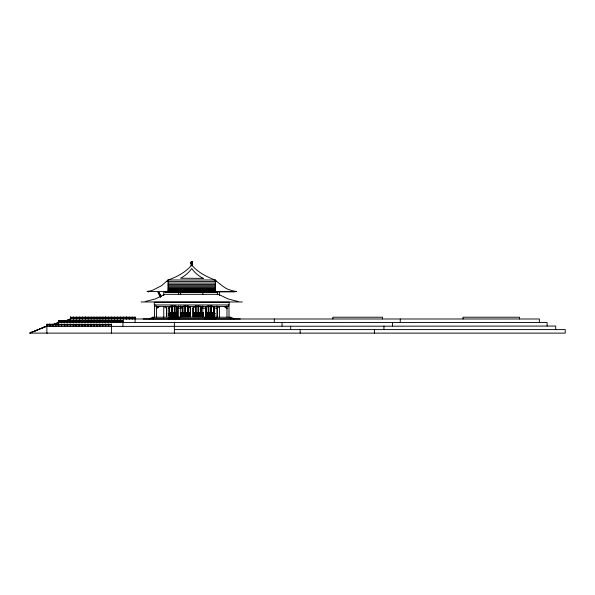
<?xml version="1.0" encoding="UTF-8"?>
<svg xmlns="http://www.w3.org/2000/svg" width="595" height="595" viewBox="0 0 595 595"><rect width="100%" height="100%" fill="white"/><g stroke="black" fill="none" stroke-linecap="round" stroke-linejoin="round"><path stroke-width="0.89" d="M168.177 313.632L168.772 314.703L168.177 315.774M169.865 314.413L169.947 315.253M171.382 314.703L171.204 315.484M171.412 314.986L171.412 314.413M172.743 315.484C171.531 313.535 174.737 312.992 174 315.253M176.499 313.974C173.576 312.866 176.841 318.191 176.67 314.145M182.025 314.986L182.025 314.413M183.141 314.986L183.141 314.413M185.848 314.703C189.723 310.255 185.097 320.489 186.399 313.714M188.481 314.413L188.481 314.986M190.028 314.986L190.028 314.413M195.056 314.145L194.929 315.484M196.253 314.986L196.253 314.413M197.771 314.703L197.027 315.811L196.291 314.703M197.8 314.986L197.8 314.413M198.961 314.703C202.813 310.24 198.239 320.497 199.504 313.714M201.965 315.662C200.24 313.572 204.204 312.963 202.932 315.484M206.599 315.484C205.461 314.167 207.967 312.613 207.908 314.703M206.428 314.703L206.978 313.714L207.692 313.974M210.533 315.253L210.578 314.703M210.615 314.986L210.533 314.145M211.768 314.703L212.296 313.632L213.032 313.974M213.203 314.145L212.906 315.662L211.865 315.216M158.411 292.621L158.984 294.83L160.397 296.615M174.38 329.593L565.25 329.593L565.25 333.126L46.871 333.126L46.886 324.03L46.998 326.06M58.466 320.497L58.63 321.873M70.552 321.642L70.567 316.964L70.738 318.987M49.772 326.06L49.787 324.03M52.702 326.06L52.724 324.03L52.925 326.06M55.64 326.06L55.655 324.03L55.863 326.06M58.57 326.06L58.593 324.03L58.793 326.06M61.285 322.527L61.516 320.474M61.508 326.06L61.523 324.03L61.731 326.06M64.297 320.497L64.223 322.527M64.446 326.06L64.461 324.03L64.662 326.06M67.153 322.527L67.391 320.474L67.376 322.527M67.376 326.06L67.399 324.03L67.599 326.06M70.091 322.527L70.27 320.474L70.314 322.527M70.314 326.06L70.329 324.03L70.537 326.06M73.453 318.987L73.468 316.964L73.676 318.987M73.029 322.527L73.2 320.474M73.252 326.06L73.267 324.03L73.468 326.06M76.391 318.987L76.405 316.964L76.606 318.987M75.959 322.527L75.981 320.497M76.182 326.06L76.197 324.03L76.405 326.06M79.321 318.987L79.343 316.964L79.544 318.987M78.897 322.527L79.068 320.474L79.113 322.527M79.12 326.06L79.135 324.03L79.336 326.06M82.259 318.987L82.274 316.964L82.482 318.987M81.827 322.527L81.85 320.497M82.05 326.06L82.073 324.03L82.274 326.06M85.189 318.987L85.211 316.964M84.765 322.527L84.944 320.474L84.988 322.527M84.988 326.06L85.003 324.03L85.211 326.06M88.127 318.987L88.142 316.964L88.35 318.987M87.703 322.527L87.874 320.474M87.926 326.06L87.941 324.03L88.142 326.06M91.28 318.987L91.258 316.964L91.065 318.987M90.633 322.527L90.812 320.474L90.856 322.527M90.856 326.06L90.879 324.03L91.08 326.06M93.995 318.987L94.017 316.964L94.218 318.987M93.571 322.527L93.742 320.474M93.794 326.06L93.809 324.03L94.01 326.06M96.933 318.987L96.948 316.964L97.156 318.987M96.502 322.527L96.524 320.497M96.725 326.06L96.747 324.03L96.948 326.06M99.863 318.987L99.886 316.964L100.086 318.987M99.439 322.527L99.618 320.474M99.663 326.06L99.677 324.03L99.886 326.06M102.801 318.987L102.816 316.964L103.024 318.987M102.377 322.527L102.392 320.497M102.6 326.06L102.615 324.03L102.816 326.06M105.739 318.987L105.754 316.964M105.308 322.527L105.486 320.474L105.531 322.527M105.531 326.06L105.553 324.03L105.754 326.06M108.669 318.987L108.692 316.964L108.892 318.987M108.245 322.527L108.26 320.497M108.469 326.06L108.483 324.03L108.684 326.06M111.607 318.987L111.622 316.964L111.83 318.987M111.176 322.527L111.354 320.474L111.399 322.527M111.399 333.126L111.421 324.03L111.622 326.06M114.538 318.987L114.56 316.964L114.761 318.987M114.114 322.527L114.292 320.474M117.475 318.987L117.49 316.964L117.698 318.987M117.051 322.527L117.222 320.474L117.267 322.527M120.413 318.987L120.428 316.964L120.629 318.987M119.982 322.527L120.16 320.474M123.344 318.987L123.366 316.964L123.567 318.987M122.92 326.06L122.934 320.497M126.281 318.987L126.296 316.964M129.219 318.987L129.234 316.964L129.435 318.987M132.15 318.987L132.164 316.964L132.373 318.987M135.087 322.527L135.102 316.964L135.303 318.987M168.683 314.963L168.34 315.588M169.947 314.145L170.073 315.484L171.01 315.588M174.023 314.963L173.309 315.811L172.669 315.216M175.265 314.435L176.165 313.714M183.201 314.435L183.349 313.915M184.614 315.253L184.614 314.145M189.82 315.484L189.969 314.963M193.665 314.145L193.665 315.253M193.643 314.435L193.963 313.743M195.078 314.963L194.565 315.774L193.836 315.424M200.411 314.963L199.325 315.588M201.653 314.435L201.965 313.743M207.886 314.963L207.172 315.811L206.45 314.963M207.863 315.253L207.863 314.145M211.813 314.145L211.731 314.986M213.226 314.963L212.504 315.722M214.483 314.145L214.483 315.253M214.46 314.435L215.174 313.595M158.939 306.574L158.136 307.251M171.025 306.574L169.233 307.786M183.111 306.574L181.252 308.18L178.046 308.18L176.217 306.633M195.19 306.574L193.397 307.786M207.276 306.574L205.416 308.18L202.218 308.18L200.381 306.633M191.337 263.927L191.077 262.715L192.386 262.715L192.386 263.845L191.077 263.845L191.077 261.964L192.386 262.343L192.155 261.874L192.125 263.927M171.278 315.216L171.04 315.662M172.669 314.19L173.681 313.818M180.553 314.145L181.46 313.632L181.988 314.703M180.605 314.19L181.252 313.677L181.892 314.19M183.275 314.19C183.952 312.568 185.343 314.926 184.316 315.662M188.615 314.19L189.463 313.632L189.998 314.703M189.894 315.216L189.255 315.811L188.615 315.216M209.195 314.19L209.834 313.595L210.481 314.19M210.481 315.216L209.633 315.774L209.098 314.703M191.077 263.585L191.337 263.154L192.386 263.399M219.265 306.752L217.502 307.779L217.42 317.224M192.155 262.239L192.386 261.912L192.386 265.749L191.077 265.749L191.077 261.912L192.386 261.964M166.823 281.584L168.095 279.985C176.946 276.891 185.67 272.324 191.731 264.991C197.198 271.632 204.911 275.983 212.832 279.062C219.012 282.134 223.586 288.538 230.771 290.219A53.974 38.169 90 0 0 236.26 291.424L234.534 291.892L164.763 291.892M170.118 313.974L170.847 313.632L171.353 314.435M173.829 315.424L172.937 315.588M176.499 315.424L175.785 315.692M180.605 315.216L181.044 315.774L181.773 315.424M188.734 313.974L189.448 313.714L189.894 314.19M193.836 313.974L194.357 313.595L194.885 313.974M196.506 313.974L197.027 313.595L197.674 314.19M202.888 315.424L202.159 315.774L201.623 314.703M207.692 315.424L206.8 315.588M209.47 313.818L209.061 314.986M214.654 313.974L215.174 313.677M216.639 281.584L215.368 279.985L168.095 279.985L161.52 285.712L152.692 290.219A53.974 38.169 -90 0 1 147.203 291.424L148.929 291.892M157.519 307.652L157.883 307.288M157.467 307.689L157.965 307.347M158.084 307.288L158.322 306.975M184.286 315.588L183.714 315.774L183.178 314.703M189.627 315.588L188.883 315.588M159.408 293.625L158.984 292.971M159.802 294.421L159.988 294.8M160.226 295.47L160.509 295.841M160.345 296.875L160.68 297.106L161.059 296.347L158.947 292.695L157.846 292.442L159.125 292.606L160.836 296.065L160.196 297.18M157.139 307.749L157.013 307.779M29.75 333.111L32.904 331.809L32.45 331.809L29.757 333.111L47.325 333.111M46.864 326.06L40.557 328.656L43.271 327.726M53.372 324.565L58.325 322.527L58.325 325.168M70.545 318.987L64.721 321.144M170.832 315.692L170.118 315.424M202.174 313.714L202.56 313.714M202.56 315.692L202.174 315.692M210.028 315.692L209.648 315.692M145.299 301.509L155.451 298.921L164.875 294.332L218.596 294.332L228.011 298.921L238.164 301.509M224.813 306.752L226.383 307.771M157.214 307.779L156.879 308.18M191.337 263.25L192.125 263.25M168.095 281.584L215.368 281.584M168.095 283.079L215.368 283.079M168.095 284.455L215.368 284.455M168.095 285.712L215.368 285.712M168.095 286.857L215.368 286.857M168.095 287.883L215.368 287.883M168.095 288.783L215.368 288.783M168.095 289.564L215.368 289.564M168.095 290.219L215.368 290.219M168.095 290.747L215.368 290.747M168.095 291.148L215.368 291.148M147.203 291.424L236.26 291.424M164.763 292.509L217.785 292.509M141.134 301.963L242.336 301.963M170.311 306.172L171.628 306.172M172.319 306.172L174.298 306.172M174.989 306.172L176.306 306.172M182.925 306.172L184.911 306.172M185.595 306.172L187.574 306.172M196.038 306.172L198.023 306.172M198.708 306.172L200.686 306.172M206.837 306.172L208.161 306.172M208.845 306.172L210.831 306.172M211.515 306.172L212.839 306.172M170.311 306.373L171.628 306.373L171.628 312.806L169.649 312.806L169.649 307.295M176.306 306.373L174.989 306.373L174.989 312.806L176.968 312.806L176.968 306.373M206.837 306.373L208.161 306.373L208.161 312.806L206.175 312.806L206.175 306.373M212.839 306.373L211.515 306.373L211.515 312.806L213.501 312.806L213.501 306.373M155.86 306.574L227.602 306.574M156.262 308.18L157.147 307.786M166.585 308.18L164.131 306.633M168.549 308.18L169.166 308.18M190.75 308.18L188.295 306.633M192.713 308.18L193.33 308.18M217.502 308.18L214.297 308.18L212.467 306.633M227.781 308.18L226.383 308.18L224.553 306.633M180.255 312.806L182.241 312.806L182.241 306.373M203.356 312.806L201.378 312.806L201.378 306.373M180.434 313.007L181.958 313.007L180.434 313.275M180.255 313.468L182.241 313.468L182.241 315.938L180.255 315.938M203.356 313.468L201.378 313.468L201.378 315.938L203.356 315.938M180.434 316.101L181.958 316.101L180.434 316.369M171.918 316.555L169.397 316.555L169.397 307.518M174.588 316.555L172.059 316.555L172.059 305.711M180.843 316.555L182.531 316.555M185.201 316.555L182.672 316.555L182.672 306.611M187.871 316.555L185.343 316.555L185.343 305.711M195.643 316.555L193.115 316.555L193.115 307.518M198.314 316.555L195.785 316.555L195.785 305.711M200.984 316.555L198.455 316.555L198.455 305.711M203.505 316.555L201.117 316.555L201.117 306.611M208.451 316.555L205.922 316.555L205.922 307.518M211.121 316.555L208.592 316.555L208.592 305.711M213.791 316.555L211.262 316.555L211.262 305.711M180.754 316.696L190.541 316.696L190.541 307.422M202.761 316.696L192.973 316.696L192.973 308.351M126.296 316.964L126.504 318.987M70.552 317.023L70.612 318.987M85.189 317.023L85.412 318.987M105.731 317.023L105.955 318.987M70.604 317.239L73.453 317.239M73.668 317.239L76.391 317.239M76.606 317.239L79.321 317.239M79.537 317.239L82.259 317.239M82.474 317.239L85.189 317.239M85.412 317.239L88.127 317.239M88.343 317.239L91.065 317.239M91.28 317.239L93.995 317.239M94.211 317.239L96.933 317.239M97.149 317.239L99.863 317.239M100.086 317.239L102.801 317.239M103.017 317.239L105.739 317.239M105.955 317.239L108.669 317.239M108.885 317.239L111.607 317.239M111.823 317.239L114.538 317.239M114.761 317.239L117.475 317.239M117.691 317.239L120.413 317.239M120.629 317.239L123.344 317.239M123.559 317.239L126.281 317.239M126.497 317.239L129.219 317.239M129.435 317.239L132.15 317.239M132.365 317.239L135.087 317.239M83.441 317.41C81.344 317.671 84.453 318.451 83.434 317.611M93.541 317.41C87.889 318.094 95.237 318.28 93.541 317.611M128.252 317.41C130.327 317.678 127.204 318.563 128.252 317.41M168.4 317.485L179.512 317.485M204.39 317.485L215.762 317.485M133.949 317.611L134.634 317.41L134.976 318.013L132.477 318.013L132.826 317.41L133.949 317.812M168.4 317.678L179.512 317.678M204.39 317.678L215.762 317.678M70.85 317.812C71.296 317.15 76.405 317.99 70.85 318.013M79.656 317.812C80.147 316.815 81.879 318.429 79.656 318.013M82.147 317.812C81.649 316.815 79.931 318.429 82.147 318.013M88.454 317.812L88.804 317.41L90.946 317.812M122.042 317.812L122.89 317.41L123.232 318.013M168.4 317.871L179.512 317.871M204.39 317.871L215.762 317.871M88.454 318.013L90.946 318.013M123.232 318.013C119.208 319.151 121.202 316.324 121.93 318.013M168.4 318.072L179.512 318.072M204.39 318.072L215.762 318.072M168.4 318.266L179.512 318.266M204.39 318.266L215.762 318.266M168.4 318.459L179.512 318.459M204.39 318.459L215.762 318.459M168.4 318.652L179.512 318.652M204.39 318.652L215.762 318.652M76.004 320.474L76.182 322.527M81.872 320.474L82.05 322.527M96.546 320.474L96.725 322.527M102.422 320.474L102.593 322.527M108.29 320.474L108.461 322.527M122.964 320.474L123.135 322.527M61.285 320.556L61.508 322.527M73.029 320.556L73.245 322.527M87.703 320.556L87.919 322.527M93.571 320.556L93.787 322.527M99.439 320.556L99.663 322.527M114.114 320.556L114.337 322.527M119.982 320.556L120.205 322.527M58.444 320.772L61.345 320.772M61.508 320.772L64.275 320.772M64.439 320.772L67.213 320.772M67.376 320.772L70.091 320.772M70.314 320.772L73.029 320.772M73.245 320.772L75.959 320.772M76.182 320.772L78.897 320.772M79.113 320.772L81.827 320.772M82.05 320.772L84.765 320.772M84.988 320.772L87.703 320.772M87.919 320.772L90.633 320.772M90.856 320.772L93.571 320.772M93.787 320.772L96.502 320.772M96.725 320.772L99.439 320.772M99.663 320.772L102.377 320.772M102.593 320.772L105.308 320.772M105.531 320.772L108.245 320.772M108.461 320.772L111.176 320.772M111.399 320.772L114.114 320.772M114.337 320.772L117.051 320.772M117.267 320.772L119.982 320.772M120.205 320.772L122.92 320.772M61.962 320.943L62.691 321.345L63.315 320.943M66.759 320.943L66.023 321.345L65.405 320.943M58.853 321.144L60.214 321.144M61.062 321.144L60.154 321.345M63.769 320.943C65.286 321.962 60.43 321.724 62.014 321.144M64.691 321.218L65.599 320.846M70.597 321.144L71.608 321.345M58.444 321.345L58.912 321.144M64.781 321.345L67.042 321.545L66.707 320.943M70.597 321.345L71.608 321.545M102.704 321.345C103.203 320.348 104.928 321.962 102.704 321.545M105.196 321.345C104.705 320.348 102.98 321.962 105.196 321.545M111.51 321.345C112.009 320.348 113.727 321.962 111.51 321.545M114.002 321.345C113.511 320.348 111.786 321.962 114.002 321.545M120.316 321.345C120.807 320.348 122.533 321.962 120.316 321.545M122.808 321.345C122.31 320.348 120.592 321.962 122.808 321.545M58.444 321.545L61.233 321.545M57.871 322.527L547.117 322.527L547.117 326.06M57.879 322.713L53.372 324.379C52.397 325.889 55.729 324.349 52.918 324.565M49.764 324.096L49.987 326.06M46.923 324.312L49.772 324.312M49.987 324.312L52.702 324.312M52.918 324.312L55.64 324.312M55.863 324.312L58.57 324.312M58.793 324.312L61.508 324.312M61.731 324.312L64.446 324.312M64.662 324.312L67.376 324.312M67.599 324.312L70.314 324.312M70.537 324.312L73.252 324.312M73.468 324.312L76.182 324.312M76.405 324.312L79.12 324.312M79.336 324.312L82.05 324.312M82.274 324.312L84.988 324.312M85.211 324.312L87.926 324.312M88.142 324.312L90.856 324.312M91.08 324.312L93.794 324.312M94.01 324.312L96.725 324.312M96.948 324.312L99.663 324.312M99.886 324.312L102.6 324.312M102.816 324.312L105.531 324.312M105.754 324.312L108.469 324.312M108.684 324.312L111.399 324.312M58.288 324.677C57.581 323.992 56.532 325.666 58.459 325.078M64.781 324.877C65.272 323.881 66.997 325.495 64.781 325.078M67.265 324.877C66.774 323.881 65.048 325.495 67.265 325.078M73.579 324.877C74.078 323.881 75.796 325.495 73.579 325.078M76.071 324.877C75.58 323.881 73.854 325.495 76.071 325.078M82.385 324.877C82.876 323.881 84.602 325.495 82.385 325.078M84.877 324.877C84.378 323.881 82.66 325.495 84.877 325.078M46.871 326.246L43.256 327.54M45.964 326.432L43.71 327.354M42.81 327.54L43.718 327.168M38.764 329.399L30.204 332.925M36.064 330.694L33.35 331.623L40.11 328.842L36.057 330.508M215.174 315.811L214.654 315.424M197.027 315.722L196.506 315.424M170.639 313.677L171.278 314.19M209.44 315.662L209.195 315.216M202.739 313.818L203.081 314.435M194.758 313.743L195.101 314.703M193.963 315.662L193.643 314.963M183.52 315.662L183.223 315.253M176.38 313.743L176.693 314.435M168.34 313.818L168.712 314.703M192.125 263.154L192.386 263.585M214.609 315.484L214.438 314.703M213.077 313.915L213.248 314.703M200.262 313.915L200.441 314.703M197.6 313.915L197.741 314.435M186.019 315.484L185.871 314.963M175.451 315.424L175.235 314.703M173.874 313.915L174.045 314.703M64.483 320.497L64.439 322.527M555.708 329.593L555.708 326.06L46.417 326.432M539.39 322.527L539.39 318.987L70.098 318.987L66.045 320.846M519.532 318.987L519.532 317.224L463.029 317.224L463.029 318.987M400.264 318.987L400.264 322.527M392.536 322.527L392.536 326.06M383.946 326.06L383.946 329.593M382.518 318.987L382.518 317.224L332.865 317.224L332.865 318.987M374.404 329.593L374.404 333.126M300.185 329.593L300.185 333.126M290.643 326.06L290.643 329.593M282.052 322.527L282.052 326.06M274.325 318.987L274.325 322.527M240.268 318.987L143.202 318.987M233.976 318.846L230.823 317.224L152.647 317.224L149.494 318.846M230.369 317.224L230.369 318.846M228.993 304.96L228.993 317.224M228.517 304.96L228.517 306.574M226.978 305.837L226.978 317.224M226.583 307.779L226.583 308.18M219.451 291.84L219.429 295.603M219.451 306.343L219.429 317.224M217.42 291.996L217.42 294.696M216.907 305.837L216.907 317.224M215.762 317.224L215.762 318.846M215.368 279.985L215.368 291.892M214.185 307.295L214.185 312.806M214.185 313.468L214.185 315.938M213.932 307.518L213.932 316.555M213.791 306.611L213.791 316.696L205.781 316.696L205.781 307.422M211.121 305.711L211.121 316.696M208.451 305.711L208.451 316.696M204.39 317.224L204.39 318.846M202.806 291.84L202.806 294.562M202.806 305.837L202.806 317.224M200.984 306.611L200.984 316.696M198.314 305.711L198.314 316.696M195.643 305.711L195.643 316.696M195.353 306.373L195.353 312.806L193.368 312.806L193.368 307.295M190.4 307.518L190.4 316.555L188.013 316.555L188.013 305.711M190.244 307.295L190.244 312.806L188.265 312.806L188.265 306.373M187.871 305.711L187.871 316.696M185.201 305.711L185.201 316.696M182.531 306.611L182.531 316.696M180.657 291.84L180.657 294.562M180.657 305.837L180.657 317.224M179.512 317.224L179.512 318.846M178.641 291.84L178.641 294.562M178.641 305.837L178.641 317.224M177.258 306.492L177.258 316.696L169.255 316.696L169.255 307.518M177.117 306.611L177.117 316.555L174.729 316.555L174.729 305.711M174.588 305.711L174.588 316.696M174.38 322.527L174.38 333.126M171.918 305.711L171.918 316.696M168.958 307.295L168.958 312.806M168.958 313.468L168.958 315.938M168.4 317.224L168.4 318.846M168.095 279.985L168.095 291.892M166.726 307.518L166.726 316.555M166.585 308.351L166.585 316.696M163.766 291.996L163.751 295.603M163.751 306.41L163.766 317.224M156.485 305.837L156.485 317.224M154.945 304.96L154.945 306.574M154.477 304.96L154.477 317.224M153.094 317.224L153.094 318.846M119.112 318.013C122.875 317.321 115.229 317.321 119 318.013M116.174 318.013C119.945 317.321 112.291 317.321 116.062 318.013M78.019 318.013C81.79 317.321 74.137 317.321 77.908 318.013M75.089 318.013C78.86 317.321 71.207 317.321 74.977 318.013M65.457 321.144L64.892 321.144M63.829 321.144L63.263 321.144M61.173 321.545L61.002 321.144M59.76 321.345L59.53 320.943M58.57 320.556L58.503 322.527M58.451 320.556L58.392 325.175M42.818 327.54L39.218 329.399M52.472 324.937C49.742 325.554 49.564 324.022 52.472 324.937M203.252 278.371L180.508 278.229A30.025 30.025 0 0 0 191.731 268.479A30.047 30.047 0 0 0 202.962 278.229L203.252 278.371M229.157 302.275L154.313 302.275L154.313 304.96L229.157 304.96L229.157 302.275M174.298 306.373L172.319 306.373L172.319 312.806L174.298 312.806L174.298 306.373M184.911 306.373L182.925 306.373L182.925 312.806L184.911 312.806L184.911 306.373M187.574 306.373L185.595 306.373L185.595 312.806L187.574 312.806L187.574 306.373M198.023 306.373L196.038 306.373L196.038 312.806L198.023 312.806L198.023 306.373M200.686 306.373L198.708 306.373L198.708 312.806L200.686 312.806L200.686 306.373M210.831 306.373L208.845 306.373L208.845 312.806L210.831 312.806L210.831 306.373M171.345 313.007L169.828 313.275L171.345 313.007M174.015 313.007L172.498 313.275L174.015 313.007M176.685 313.007L175.161 313.275L176.685 313.007M184.629 313.007L183.104 313.275L184.629 313.007M187.299 313.007L185.774 313.275L187.299 313.007M189.961 313.007L188.444 313.275L189.961 313.007M195.071 313.007L193.546 313.275L195.071 313.007M197.741 313.007L196.216 313.275L197.741 313.007M200.403 313.007L198.886 313.275L200.403 313.007M203.074 313.007L201.556 313.275L203.074 313.007M207.878 313.007L206.353 313.275L207.878 313.007M210.548 313.007L209.024 313.275L210.548 313.007M213.218 313.007L211.694 313.275L213.218 313.007M171.628 313.468L169.649 313.468L169.649 315.938L171.628 315.938L171.628 313.468M174.298 313.468L172.319 313.468L172.319 315.938L174.298 315.938L174.298 313.468M176.968 313.468L174.989 313.468L174.989 315.938L176.968 315.938L176.968 313.468M184.911 313.468L182.925 313.468L182.925 315.938L184.911 315.938L184.911 313.468M187.574 313.468L185.595 313.468L185.595 315.938L187.574 315.938L187.574 313.468M190.244 313.468L188.265 313.468L188.265 315.938L190.244 315.938L190.244 313.468M195.353 313.468L193.368 313.468L193.368 315.938L195.353 315.938L195.353 313.468M198.023 313.468L196.038 313.468L196.038 315.938L198.023 315.938L198.023 313.468M200.686 313.468L198.708 313.468L198.708 315.938L200.686 315.938L200.686 313.468M208.161 313.468L206.175 313.468L206.175 315.938L208.161 315.938L208.161 313.468M210.831 313.468L208.845 313.468L208.845 315.938L210.831 315.938L210.831 313.468M213.501 313.468L211.515 313.468L211.515 315.938L213.501 315.938L213.501 313.468M171.345 316.101L169.828 316.369L171.345 316.101M174.015 316.101L172.498 316.369L174.015 316.101M176.685 316.101L175.161 316.369L176.685 316.101M184.629 316.101L183.104 316.369L184.629 316.101M187.299 316.101L185.774 316.369L187.299 316.101M189.961 316.101L188.444 316.369L189.961 316.101M195.071 316.101L193.546 316.369L195.071 316.101M197.741 316.101L196.216 316.369L197.741 316.101M200.403 316.101L198.886 316.369L200.403 316.101M203.074 316.101L201.556 316.369L203.074 316.101M207.878 316.101L206.353 316.369L207.878 316.101M210.548 316.101L209.024 316.369L210.548 316.101M213.218 316.101L211.694 316.369L213.218 316.101M84.743 317.41C82.668 317.678 85.784 318.563 84.743 317.41M86.372 317.41L85.524 318.013L88.015 318.013L87.673 317.41L86.543 317.812L86.372 317.41M95.178 317.41L94.33 318.013L96.821 318.013L96.479 317.41L95.341 317.812L95.178 317.41M98.115 317.41L97.268 318.013L99.752 318.013L99.41 317.41L98.733 317.812L98.108 317.41M101.046 317.41L100.198 318.013L102.69 318.013L102.347 317.41L101.217 317.812L101.046 317.41M103.984 317.41L103.136 318.013L105.62 318.013L105.278 317.41L104.601 317.812L103.976 317.41M106.921 317.41L106.074 318.013L108.558 318.013L108.216 317.41L107.539 317.812L106.914 317.41M109.852 317.41L109.004 318.013L111.496 318.013L111.146 317.41L110.477 317.812L109.852 317.41M112.79 317.41L111.942 318.013L114.426 318.013L114.084 317.41L113.407 317.812L112.782 317.41M124.526 317.41C122.451 317.678 125.575 318.556 124.526 317.41M125.828 317.41C123.76 317.678 126.876 318.563 125.828 317.41M127.464 317.41C125.381 317.685 128.513 318.556 127.464 317.41M130.394 317.41L129.546 318.013L132.038 318.013L131.696 317.41L131.012 317.812L130.394 317.41M68.336 320.943C66.268 321.218 69.384 322.096 68.336 320.943M69.637 320.943C67.57 321.218 70.686 322.096 69.637 320.943M72.575 320.943C70.5 321.218 73.624 322.096 72.575 320.943M74.204 320.943C72.136 321.218 75.253 322.096 74.204 320.943M75.505 320.943C73.438 321.218 76.554 322.096 75.505 320.943M77.142 320.943C75.074 321.218 78.19 322.096 77.142 320.943M78.443 320.943C76.376 321.218 79.492 322.096 78.443 320.943M80.08 320.943C78.004 321.218 81.128 322.096 80.08 320.943M81.381 320.943C79.306 321.218 82.422 322.096 81.381 320.943M83.01 320.943C80.942 321.218 84.059 322.096 83.01 320.943M84.311 320.943C82.244 321.218 85.36 322.096 84.311 320.943M85.948 320.943C83.88 321.218 86.996 322.096 85.948 320.943M87.249 320.943C85.174 321.218 88.298 322.096 87.249 320.943M88.878 320.943C86.811 321.218 89.927 322.096 88.878 320.943M90.18 320.943C88.112 321.218 91.228 322.096 90.18 320.943M91.816 320.943C89.748 321.218 92.865 322.096 91.816 320.943M93.118 320.943C91.05 321.218 94.166 322.096 93.118 320.943M94.754 320.943C92.679 321.218 95.802 322.096 94.754 320.943M96.055 320.943C93.98 321.218 97.097 322.096 96.055 320.943M97.684 320.943C95.617 321.218 98.733 322.096 97.684 320.943M98.986 320.943C96.918 321.218 100.034 322.096 98.986 320.943M100.622 320.943C98.554 321.218 101.671 322.096 100.622 320.943M101.924 320.943C99.848 321.218 102.972 322.096 101.924 320.943M106.49 320.943C104.423 321.218 107.539 322.096 106.49 320.943M107.792 320.943C105.724 321.218 108.84 322.096 107.792 320.943M109.428 320.943C107.353 321.218 110.477 322.096 109.428 320.943M110.73 320.943C108.654 321.218 111.778 322.096 110.73 320.943M115.296 320.943C113.229 321.218 116.345 322.096 115.296 320.943M116.598 320.943C114.523 321.218 117.646 322.096 116.598 320.943M118.234 320.943C116.159 321.218 119.275 322.096 118.234 320.943M119.528 320.943C117.46 321.218 120.577 322.096 119.528 320.943M48.017 324.476L47.161 325.078L49.653 325.078L49.318 324.476L48.641 324.877L48.017 324.476M55.186 324.476C53.119 324.751 56.235 325.629 55.186 324.476M56.823 324.476C54.755 324.751 57.871 325.629 56.823 324.476M59.753 324.476C57.685 324.751 60.802 325.629 59.753 324.476M61.054 324.476C58.987 324.751 62.103 325.629 61.054 324.476M62.691 324.476C60.623 324.751 63.739 325.629 62.691 324.476M63.992 324.476C61.925 324.751 65.041 325.629 63.992 324.476M68.559 324.476C66.491 324.751 69.608 325.629 68.559 324.476M69.86 324.476C67.793 324.751 70.909 325.629 69.86 324.476M71.497 324.476C69.429 324.751 72.545 325.629 71.497 324.476M72.798 324.476C70.723 324.751 73.847 325.629 72.798 324.476M77.365 324.476C75.297 324.751 78.414 325.629 77.365 324.476M78.666 324.476C76.599 324.751 79.715 325.629 78.666 324.476M80.303 324.476C78.228 324.751 81.351 325.629 80.303 324.476M81.604 324.476C79.529 324.751 82.646 325.629 81.604 324.476M86.171 324.476C84.103 324.751 87.22 325.629 86.171 324.476M87.472 324.476C85.397 324.751 88.521 325.629 87.472 324.476M89.101 324.476C87.034 324.751 90.15 325.629 89.101 324.476M90.403 324.476C88.335 324.751 91.451 325.629 90.403 324.476M92.039 324.476C89.971 324.751 93.088 325.629 92.039 324.476M93.341 324.476C91.273 324.751 94.389 325.629 93.341 324.476M94.977 324.476C92.902 324.751 96.026 325.629 94.977 324.476M96.278 324.476C94.203 324.751 97.32 325.629 96.278 324.476M97.907 324.476C95.84 324.751 98.956 325.629 97.907 324.476M99.209 324.476C97.141 324.751 100.258 325.629 99.209 324.476M100.845 324.476C98.777 324.751 101.894 325.629 100.845 324.476M102.147 324.476C100.072 324.751 103.195 325.629 102.147 324.476M103.775 324.476C101.708 324.751 104.824 325.629 103.775 324.476M105.077 324.476C103.009 324.751 106.126 325.629 105.077 324.476M106.713 324.476C104.646 324.751 107.762 325.629 106.713 324.476M108.015 324.476C105.947 324.751 109.063 325.629 108.015 324.476M109.651 324.476C107.576 324.751 110.7 325.629 109.651 324.476M110.953 324.476C108.878 324.751 111.994 325.629 110.953 324.476"/></g></svg>
